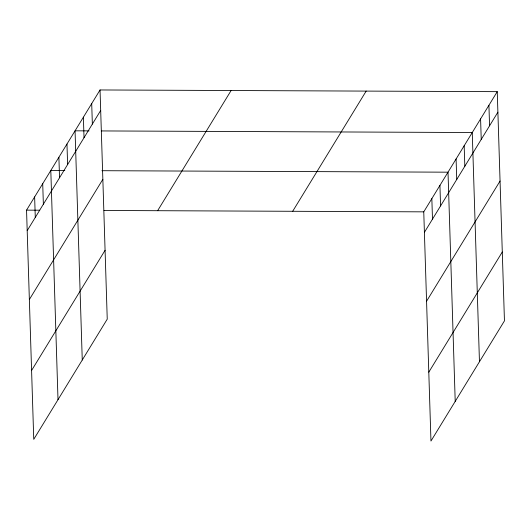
<?xml version="1.0" encoding="UTF-8"?>
<svg xmlns="http://www.w3.org/2000/svg" width="531" height="531" viewBox="0 0 531 531"><rect width="100%" height="100%" fill="white"/><g stroke="black" fill="none" stroke-linecap="round" stroke-linejoin="round"><path stroke-width="0.8" d="M100.04 89.958L107.242 319.151L33.752 439.343L26.55 210.143L100.04 89.958L497.248 91.657L504.45 320.857L430.96 441.042L423.758 211.849L497.248 91.657M27.194 230.66L100.684 110.468M29.358 299.524L102.848 179.332M31.588 370.472L105.078 250.287M157.627 210.707L231.118 90.516M292.681 211.285L366.171 91.1M424.402 232.359L497.892 112.174M426.566 301.23L500.056 181.038M428.796 372.178L502.286 251.993M89.069 130.878L75.057 130.818L82.259 360.018M101.434 130.931L472.258 132.524L479.46 361.724M64.815 170.544L50.803 170.484L58.005 399.677M101.912 170.703L448.011 172.183L455.213 401.383M26.55 210.143L39.739 210.203M104.043 210.475L423.758 211.849M488.918 105.284L489.562 125.794M480.588 118.904L481.232 139.414M464.174 145.746L464.824 166.256M456.089 158.968L456.74 179.478M439.927 185.405L440.571 205.922M431.842 198.627L432.486 219.144M91.71 103.578L92.354 124.088M83.38 117.198L84.031 137.715M66.972 144.04L67.616 164.557M58.888 157.262L59.532 177.772M42.719 183.699L43.363 204.216M34.634 196.921L35.278 217.438"/></g></svg>
